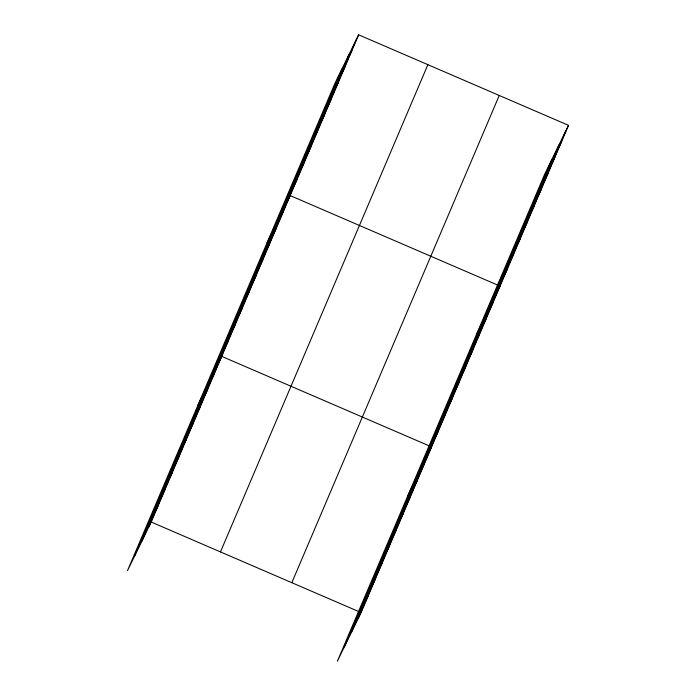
<?xml version="1.0" encoding="UTF-8"?>
<svg xmlns="http://www.w3.org/2000/svg" width="696" height="696" viewBox="0 0 696 696"><rect width="100%" height="100%" fill="white"/><g stroke="black" fill="none" stroke-linecap="round" stroke-linejoin="round"><path stroke-width="1.04" d="M134.476 556.348L341.893 69.113M141.662 541.601L349.087 54.366M148.648 527.29L356.065 40.046M358.623 34.8L334.906 83.424L127.49 570.659L151.206 522.035L358.623 34.8L568.51 125.341L361.094 612.576L337.377 661.2L544.794 173.965L568.51 125.341M220.467 551.919L427.883 64.676M291.833 582.7L499.25 95.456M344.355 646.888L551.771 159.645M351.55 632.142L558.966 144.899M358.527 617.822L565.944 130.587M349.218 56.132L351.776 50.878M342.371 72.21L344.938 66.955M335.533 88.288L338.091 83.033M328.686 104.365L331.244 99.119M321.839 120.443L324.397 115.197M314.992 136.52L317.559 131.274M308.154 152.598L310.712 147.352M301.307 168.684L303.865 163.429M294.46 184.762L297.018 179.507M266.464 244.209L290.18 195.585L500.059 286.126L476.342 334.75M280.775 216.917L283.333 211.671M273.928 232.995L276.486 227.749M267.081 249.072L269.639 243.826M260.234 265.15L262.801 259.904M253.396 281.236L255.954 275.981M246.549 297.314L249.107 292.059M239.702 313.391L242.26 308.137M232.855 329.469L235.422 324.223M226.017 345.547L228.575 340.3M198.012 405.002L221.728 356.378L428.727 445.666M212.115 378.189L214.681 372.943M205.068 394.762L207.626 389.508M198.012 411.327L200.57 406.072M190.956 427.892L193.523 422.646M183.909 444.457L186.467 439.211M176.854 461.022L179.42 455.776M169.807 477.587L172.364 472.34M162.751 494.16L165.309 488.905M155.695 510.725L158.262 505.47M559.106 146.665L561.663 141.419M552.259 162.742L554.816 157.496M545.412 178.82L547.978 173.574M538.565 194.906L541.131 189.651M531.727 210.984L534.284 205.729M524.88 227.061L527.438 221.806M518.033 243.139L520.591 237.893M511.186 259.216L513.752 253.97M504.348 275.294L506.905 270.048M490.654 307.458L493.212 302.203M483.807 323.536L486.373 318.281M476.969 339.613L479.527 334.358M470.122 355.691L472.68 350.445M463.275 371.768L465.833 366.522M456.428 387.846L458.995 382.6M449.59 403.924L452.148 398.678M442.743 420.01L445.301 414.755M435.896 436.087L438.454 430.833M407.9 495.535L431.616 446.91M422.002 468.73L424.56 463.484M414.947 485.295L417.504 480.049M407.9 501.86L410.457 496.613M400.844 518.424L403.402 513.178M393.788 534.998L396.355 529.743M386.741 551.563L389.299 546.308M379.685 568.127L382.243 562.881M372.638 584.692L375.196 579.446M365.583 601.257L368.14 596.011M151.206 522.035L361.094 612.576"/></g></svg>
